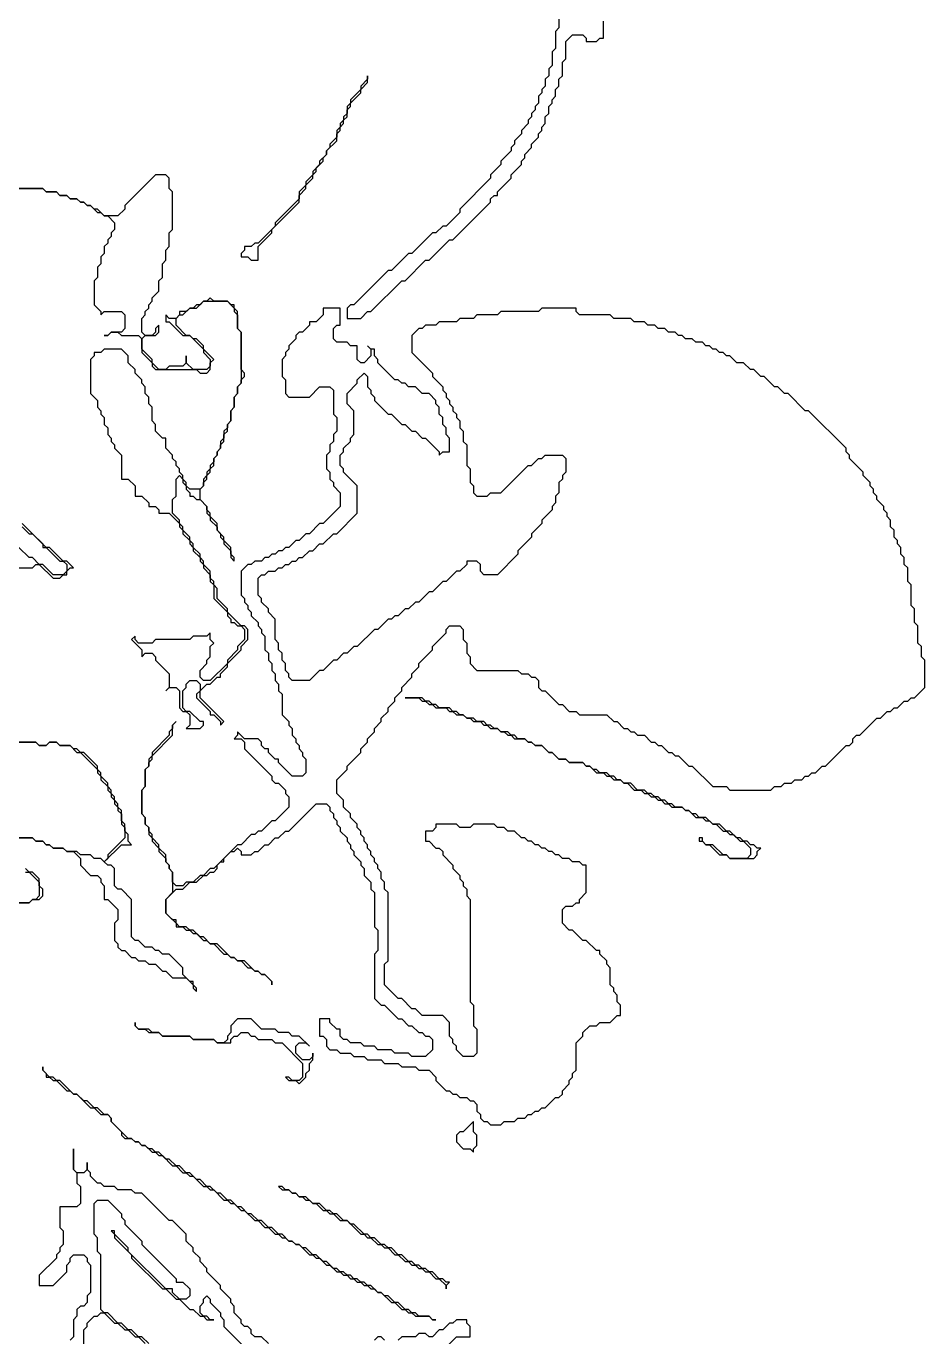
# Model space of a CAD drawing. Header units: metres. Extents: x 0 to 1000, y 0 to 1405.
# Drawn here: x 879 to 944.7, y 127.5 to 223.4 of the extents above; entities that cross this region are included whole.
import ezdxf

# ---------------------------------------------------------------- set-up
doc = ezdxf.new("R2010")
doc.units = ezdxf.units.M

msp = doc.modelspace()

# ---------------------------------------------------------------- linework, layer by layer
for points in [[(918, 224.25), (918, 223.25), (917.75, 223), (917.75, 221.75), (917.5, 221.5), (917.5, 220.5), (917.25, 220.25), (917.25, 219.75), (917, 219.5), (917, 219), (916.75, 218.75), (916.75, 218.5), (916.5, 218.25), (916.5, 217.75), (916.25, 217.5), (916.25, 217.25), (916, 217), (916, 216.75), (915.75, 216.5), (915.75, 216.25), (915.25, 215.75), (915.25, 215.5), (914.75, 215), (914.75, 214.75), (914.5, 214.5), (914.5, 214.25), (913.75, 213.5), (913.75, 213.25), (913, 212.5), (913, 212.25), (910.75, 210), (910.75, 209.75), (909.75, 208.75), (909.5, 208.75), (909, 208.25), (908.75, 208.25), (907.25, 206.75), (907, 206.75), (905.75, 205.5), (905.5, 205.5), (903, 203), (902.75, 203), (902.5, 202.75), (902.5, 202), (903.5, 202), (904, 202.5), (904.25, 202.5), (906.5, 204.75), (906.75, 204.75), (908.25, 206.25), (908.5, 206.25), (910, 207.75), (910.25, 207.75), (913, 210.5), (913, 210.75), (913.25, 211), (913.5, 211), (913.5, 211.25), (914.5, 212.25), (914.5, 212.5), (915.25, 213.25), (915.25, 213.5), (915.5, 213.75), (915.5, 214), (916, 214.5), (916, 214.75), (916.5, 215.25), (916.5, 215.5), (916.75, 215.75), (916.75, 216), (917, 216.25), (917, 216.75), (917.25, 217), (917.25, 217.5), (917.5, 217.75), (917.5, 218), (917.75, 218.25), (917.75, 218.75), (918, 219), (918, 219.5), (918.25, 219.75), (918.25, 220.75), (918.5, 221), (918.5, 222.25), (919, 222.75), (919.75, 222.75), (920, 222.5), (920, 222.25), (920.75, 222.25), (921, 222.5), (921.25, 222.5), (921.25, 223.75)], [(877.75, 211.5), (880.25, 211.5), (880.5, 211.25), (881.25, 211.25), (881.5, 211), (882, 211), (882.25, 210.75), (882.75, 210.75), (883, 210.5), (883.25, 210.5), (883.5, 210.25), (883.75, 210.25), (884.25, 209.75), (884.5, 209.75), (884.75, 209.5), (885, 209.5), (885.5, 209), (885.5, 208.5), (885.25, 208.25), (885.25, 208), (885, 207.75), (885, 207.5), (884.75, 207.25), (884.75, 206.75), (884.5, 206.5), (884.5, 206), (884.25, 205.75), (884.25, 205), (884, 204.75), (884, 203), (884.5, 202.5), (884.5, 202.25), (884.75, 202.5), (886, 202.5), (886.25, 202.25), (886.25, 201.25), (886, 201), (885.25, 201), (885, 200.75), (884.75, 200.75), (885, 200.75), (885.25, 201), (885.75, 201), (886, 200.75), (887.25, 200.75), (887.5, 200.5), (887.5, 199.5), (888.25, 198.75), (888.25, 198.5), (888.5, 198.25), (891.5, 198.25), (891.75, 198), (892.25, 198), (892.5, 198.25), (892.5, 198.75), (892.75, 199), (892, 199.75), (892, 200), (891.5, 200.5), (891.25, 200.5), (891, 200.75), (890.75, 200.75), (890, 201.5), (890, 202), (890.25, 202.25), (890.5, 202.25), (891, 202.75), (891.5, 202.75), (892, 203.25), (893.75, 203.25), (894.25, 202.75), (894.25, 202.5), (894.5, 202.25), (894.5, 201.25), (894.75, 201), (894.75, 197.25), (894.5, 197), (894.5, 196.5), (894.25, 196.25), (894.25, 195.5), (894, 195.25), (894, 194.5), (893.75, 194.25), (893.75, 194), (893.5, 193.75), (893.5, 193.25), (893.25, 193), (893.25, 192.5), (893, 192.25), (893, 192), (892.75, 191.75), (892.75, 191.5), (892.5, 191.25), (892.5, 191), (892.25, 190.75), (892.25, 190.5), (892, 190.25), (892, 189.75), (891.75, 189.5), (891, 189.5), (890.75, 189.75), (890.75, 190), (890.5, 190.25), (890.5, 190.5), (890.25, 190.75), (890.25, 191), (890, 191.25), (890, 191.5), (889.75, 191.75), (889.75, 192), (889.25, 192.5), (889.25, 193.25), (889, 193.25), (888.5, 193.75), (888.5, 194.25), (888.25, 194.5), (888.25, 195.5), (888, 195.75), (888, 196.25), (887.75, 196.5), (887.75, 197), (887.5, 197.25), (887.5, 197.5), (887, 198), (887, 198.25), (886.5, 198.75), (886.5, 199.25), (886, 199.75), (884.75, 199.75), (884.5, 199.5), (884, 199.5), (884, 199.25), (883.75, 199), (883.75, 196.5), (884.25, 196), (884.25, 195.5), (884.5, 195.25), (884.5, 195), (884.75, 194.75), (884.75, 194.25), (885, 194), (885, 193.5), (885.25, 193.25), (885.25, 193), (885.5, 192.75), (885.5, 192.5), (886, 192), (886, 190.25), (886.5, 190.25), (887, 189.75), (887, 189), (887.5, 189), (888, 188.5), (888, 188.25), (888.5, 188.25), (888.75, 188), (888.75, 187.75), (889.5, 187.75), (890.25, 187), (890.25, 186.75), (890.5, 186.5), (890.5, 186.25), (891, 185.75), (891, 185.5), (891.25, 185.25), (891.25, 185), (891.75, 184.5), (891.75, 184.25), (892, 184), (892, 183.75), (892.5, 183.25), (892.5, 182.75), (892.75, 182.5), (892.75, 181.5), (893.75, 180.5), (893.75, 180.25), (894, 180), (894, 179.75), (894.25, 179.75), (894.5, 179.5), (894.75, 179.5), (895, 179.25), (895, 178.5), (894.5, 178), (894.5, 177.75), (893.75, 177), (893.75, 176.75), (892.5, 175.5), (892, 175.5), (891.75, 175.75), (891.75, 176.25), (892.25, 176.75), (892.25, 177), (892.5, 177.25), (892.5, 178), (892.75, 178.25), (892.5, 178.5), (892.5, 179), (892.25, 178.75), (891.25, 178.75), (891, 178.5), (888.5, 178.5), (888.25, 178.25), (887.25, 178.25), (887, 178.5), (887, 178.75), (886.75, 178.5), (887.5, 177.75), (887.5, 177.25), (887.75, 177.5), (888.25, 177.5), (888.5, 177.25), (888.5, 177), (889.5, 176), (889.5, 175), (889.25, 174.75), (889.5, 175), (890, 175), (890.25, 174.75), (890.25, 173.5), (890.5, 173.25), (890.75, 173.25), (891, 173), (891, 172.25), (890.75, 172), (891.75, 172), (892, 172.25), (892, 172.5), (891.75, 172.5), (891, 173.25), (890.75, 173.25), (890.5, 173.5), (890.5, 174.75), (890.75, 175), (890.75, 175.25), (891, 175.5), (891.5, 175.5), (891.75, 175.25), (891.75, 174.75), (891.5, 174.5), (891.5, 174.25), (892.5, 173.25), (892.5, 173), (892.75, 173), (893.25, 172.5), (893.25, 172.25), (893.5, 172.5), (891.75, 174.25), (891.75, 174.75), (892.25, 175.25), (892.5, 175.25), (893, 175.75), (893.25, 175.75), (893.25, 176), (893.75, 176.5), (893.75, 176.75), (894.75, 177.75), (894.75, 178), (895.25, 178.5), (895.25, 179.25), (895, 179.5), (894.75, 179.5), (893.75, 180.5), (893.75, 180.75), (893, 181.5), (893, 182.25), (892.75, 182.5), (892.75, 182.75), (892.5, 183), (892.5, 183.5), (892, 184), (892, 184.25), (891.75, 184.5), (891.75, 184.75), (891.25, 185.25), (891.25, 185.5), (891, 185.75), (891, 186), (890.5, 186.5), (890.5, 186.75), (890.25, 187), (890.25, 187.25), (889.75, 187.75), (889.75, 188.75), (890, 189), (890, 190.25), (890.25, 190.5), (890.5, 190.25), (890.5, 190), (890.75, 189.75), (890.75, 189.5), (891, 189.25), (891, 189), (891.25, 189), (891.5, 188.75), (891.75, 188.75), (892.25, 188.25), (892.25, 187.75), (892.5, 187.5), (892.5, 187.25), (893, 186.75), (893, 186.5), (893.25, 186.25), (893.25, 186), (893.5, 185.75), (893.5, 185.5), (894, 185), (894, 184.5), (894.25, 184.25), (894.25, 184.5), (894, 184.75), (894, 185.25), (893.5, 185.75), (893.5, 186), (893, 186.5), (893, 187), (892.5, 187.5), (892.5, 187.75), (892.25, 188), (892.25, 188.25), (891.75, 188.75), (891.75, 189.5), (892, 189.75), (892, 190), (892.25, 190.25), (892.25, 190.5), (892.5, 190.75), (892.5, 191), (892.75, 191.25), (892.75, 191.75), (893, 192), (893, 192.25), (893.25, 192.5), (893.25, 192.75), (893.5, 193), (893.5, 193.5), (893.75, 193.75), (893.75, 194.25), (894, 194.5), (894, 195.25), (894.25, 195.5), (894.25, 196.25), (894.5, 196.5), (894.5, 197), (894.75, 197.25), (894.75, 197.5), (895, 197.75), (895, 198), (894.75, 198.25), (894.75, 201), (894.5, 201.25), (894.5, 202.5), (894.25, 202.75), (894.25, 203), (894, 203), (893.75, 203.25), (892.75, 203.25), (892.5, 203.5), (892.25, 203.25), (892, 203.25), (891.75, 203), (891.5, 203), (891.25, 202.75), (891, 202.75), (890.75, 202.5), (890.25, 202.5), (890.25, 202.25), (890, 202), (889.5, 202), (889.25, 202.25), (889.25, 201.75), (889.5, 201.75), (890.5, 200.75), (891, 200.75), (892, 199.75), (892, 199.5), (892.5, 199), (892.5, 198.5), (892.25, 198.25), (891.25, 198.25), (890.75, 198.75), (890.75, 199.25), (890.75, 198.75), (890.5, 198.5), (889.5, 198.5), (889.25, 198.25), (888.75, 198.25), (888.25, 198.75), (888.25, 199), (887.5, 199.75), (887.5, 200.5), (887.75, 200.75), (888.5, 200.75), (888.75, 201), (888.75, 201.5), (888.5, 201.25), (888.5, 201), (888.25, 200.75), (887.75, 200.75), (887.5, 201), (887.5, 202), (887.75, 202.25), (887.75, 202.5), (888, 202.75), (888, 203), (888.25, 203.25), (888.25, 203.5), (888.75, 204), (888.75, 204.75), (889, 205), (889, 206), (889.25, 206.25), (889.25, 207), (889.5, 207.25), (889.5, 208.25), (889.75, 208.5), (889.75, 211.25), (889.5, 211.5), (889.5, 212.25), (889.25, 212.5), (888.5, 212.5), (886.25, 210.25), (886.25, 210), (885.75, 209.5), (884.75, 209.5), (884.25, 210), (884, 210), (883.75, 210.25), (883.5, 210.25), (883.25, 210.5), (883, 210.5), (882.75, 210.75), (882.25, 210.75), (882, 211), (881.5, 211), (881.25, 211.25), (880.5, 211.25), (880.25, 211.5), (878, 211.5)], [(878.5, 183.75), (879.5, 183.75), (879.75, 184), (880, 184), (881, 183), (881.5, 183), (881.75, 183.25), (882, 183.25), (882, 183.5), (882.25, 183.75), (882.5, 183.75), (882, 184.25), (881.75, 184.25), (880.75, 185.25), (880.5, 185.25), (878.75, 187)], [(878.75, 186.75), (879.25, 186.25), (879.5, 186.25), (880.25, 185.5), (880.25, 185.25), (880.5, 185.25), (881.5, 184.25), (881.75, 184.25), (882, 184), (882, 183.5), (881.75, 183.25), (881, 183.25), (880.25, 184), (880, 184), (879.5, 184.5), (879.25, 184.5), (878.5, 185.25)], [(876.75, 171), (879.75, 171), (880, 170.75), (880.5, 170.75), (880.75, 171), (881.25, 171), (881.5, 170.75), (882.25, 170.75), (882.75, 170.25), (883, 170.25), (884.25, 169), (884.25, 168.75), (884.5, 168.5), (884.5, 168.25), (885, 167.75), (885, 167.5), (885.25, 167.25), (885.25, 167), (885.5, 166.75), (885.5, 166.5), (885.75, 166.25), (885.75, 166), (886, 165.75), (886, 165), (886.25, 164.75), (886.25, 164), (885, 162.75), (885, 162.5), (884.75, 162.25), (884.5, 162.5), (884, 162.5), (883.75, 162.75), (883, 162.75), (882.75, 163), (882, 163), (881.75, 163.25), (881, 163.25), (880.75, 163.5), (880.5, 163.5), (880.25, 163.75), (879.75, 163.75), (879.5, 164), (877.5, 164)], [(878.5, 164), (879.5, 164), (879.75, 163.75), (880.25, 163.75), (880.5, 163.5), (880.75, 163.5), (881, 163.25), (881.75, 163.25), (882, 163), (882.5, 163), (883, 162.5), (883, 162), (883.75, 161.25), (884.25, 161.25), (884.5, 161), (884.5, 160.75), (884.75, 160.5), (884.75, 159.5), (885, 159.5), (885.75, 158.75), (885.75, 158), (885.5, 157.75), (885.5, 156.5), (885.75, 156.25), (885.75, 156), (886, 155.75), (886.25, 155.75), (886.75, 155.25), (887, 155.25), (887.25, 155), (887.75, 155), (888, 154.75), (888.5, 154.75), (889, 154.25), (889.25, 154.25), (889.75, 153.75), (890.75, 153.75), (891.25, 153.25), (891.25, 153), (891.5, 152.75), (891.5, 153), (891.25, 153.25), (891.25, 153.5), (891, 153.5), (890.5, 154), (890.5, 154.5), (889.5, 155.5), (889, 155.5), (888.75, 155.75), (888.5, 155.75), (888.25, 156), (887.75, 156), (887.25, 156.5), (887, 156.5), (886.75, 156.75), (886.75, 159.5), (886, 160.25), (885.75, 160.25), (885.5, 160.5), (885.5, 161.75), (885.25, 162), (885, 162), (884.75, 162.25), (886, 163.5), (886.75, 163.5), (886.5, 163.75), (886.5, 164.25), (886.25, 164.5), (886.25, 165), (886, 165.25), (886, 166), (885.75, 166.25), (885.75, 166.5), (885.5, 166.75), (885.5, 167), (885.25, 167.25), (885.25, 167.5), (885, 167.75), (885, 168), (884.5, 168.5), (884.5, 168.75), (884.25, 169), (884.25, 169.25), (883.25, 170.25), (883, 170.25), (882.75, 170.5), (882.5, 170.5), (882.25, 170.75), (881.5, 170.75), (881.25, 171), (880.75, 171), (880.5, 170.75), (880, 170.75), (879.75, 171), (876.75, 171)], [(878, 159.25), (879.25, 159.25), (879.5, 159.5), (880, 159.5), (880.25, 159.75), (880.25, 160.25), (880, 160.5), (880, 161), (879.5, 161.5), (879.25, 161.5), (879, 161.75)], [(879, 161.5), (879.25, 161.5), (880, 160.75), (880, 159.75), (879.75, 159.5), (879.5, 159.5), (879.25, 159.25), (878.25, 159.25)], [(896.75, 127), (896.25, 127.5), (895.75, 127.5), (895.5, 127.75), (895.5, 128), (895.25, 128.25), (895, 128.25), (894.75, 128.5), (894.75, 128.75), (894.25, 129.25), (894.25, 129.75), (894, 130), (894, 130.25), (893.25, 131), (893.25, 131.25), (892.25, 132.25), (892.25, 132.5), (891.75, 133), (891.75, 133.25), (891.25, 133.75), (891.25, 134), (890.75, 134.5), (890.75, 135), (889.75, 136), (889.5, 136), (887.5, 138), (887, 138), (886.75, 138.25), (885.75, 138.25), (885.5, 138.5), (884.75, 138.5), (884.5, 138.75), (884.25, 138.75), (883.75, 139.25), (883.75, 139.5), (883.5, 139.75), (883.5, 140.25), (883.5, 139.75), (883.25, 139.5), (882.75, 139.5), (882.5, 139.75), (882.5, 141.25), (882.5, 139.75), (882.75, 139.5), (882.75, 138.75), (883, 138.5), (883, 137.25), (882.75, 137), (881.5, 137), (881.5, 135.5), (881.75, 135.25), (881.75, 134.25), (881.5, 134), (881.5, 133.75), (881.25, 133.5), (881.25, 133.25), (880, 132), (880, 131.25), (881, 131.25), (882, 132.25), (882, 132.75), (882.25, 133), (882.25, 133.25), (882.5, 133.5), (883.25, 133.5), (883.5, 133.25), (883.5, 133), (883.75, 132.75), (883.75, 130.75), (883.5, 130.5), (883.5, 130), (883.25, 129.75), (883, 129.75), (882.75, 129.5), (882.75, 129), (882.5, 128.75), (882.5, 127.5), (882.25, 127.25)], [(888, 127), (887.5, 127.5), (887.25, 127.5), (886.75, 128), (886.5, 128), (886, 128.5), (885.75, 128.5), (885, 129.25), (884.75, 129.25), (884.5, 129.5), (884.5, 133.5), (884.25, 133.75), (884.25, 134.75), (884, 135), (884, 137.25), (884.25, 137.5), (885, 137.5), (886, 136.5), (886, 136.25), (886.25, 136), (886.25, 135.75), (887.5, 134.5), (887.5, 134.25), (890, 131.75), (890, 131.5), (890.5, 131.5), (891, 131), (891, 130.5), (890.75, 130.25), (890.25, 130.25), (889.75, 130.75), (889.75, 131), (889.25, 131), (886.5, 133.75), (886.5, 134), (885.5, 135), (885.5, 135.25), (885.25, 135.25), (885.5, 135), (885.5, 134.75), (886.75, 133.5), (886.75, 133.25), (889, 131), (889.25, 131), (890, 130.25), (890.25, 130.25), (891, 129.5), (891.25, 129.5), (891.75, 129), (892, 129), (892.25, 128.75), (892.75, 128.75), (892.5, 128.75), (892.25, 129), (892, 129), (891.75, 129.25), (891.75, 129.75), (892, 130), (892, 130.25), (892.25, 130.5), (892.5, 130.25), (892.5, 130), (893.25, 129.25), (893.25, 129), (893.5, 128.75), (893.5, 128.25), (895, 126.75)], [(883.25, 125.5), (883.25, 128), (883.5, 128.25), (883.5, 128.5), (884, 129), (884.25, 129), (884.5, 129.25), (884.75, 129.25), (885.5, 128.5), (885.75, 128.5), (886.25, 128), (886.5, 128), (887, 127.5), (887.25, 127.5), (887.75, 127)], [(909.25, 126.25), (910.5, 127.5), (911.5, 127.5), (911.5, 128.25), (911.25, 128.5), (911.25, 128.75), (910.5, 128.75), (910.25, 128.5), (910, 128.5), (909.5, 128), (909.25, 128), (908.75, 127.5), (908.5, 127.5), (908.25, 127.75), (907.75, 127.75), (907.5, 127.5), (906.5, 127.5), (906.25, 127.25)], [(905.25, 127.25), (905, 127.5), (904.75, 127.5), (904.5, 127.25)]]:
    msp.add_lwpolyline(points)
for points in [[(904, 219.75), (904, 219.5), (903.5, 219), (903.5, 218.75), (902.75, 218), (902.75, 217.75), (902.5, 217.5), (902.5, 217), (902.25, 216.75), (902.25, 216.5), (902, 216.25), (902, 216), (901.75, 215.75), (901.75, 215.25), (901.25, 214.75), (901.25, 214.5), (901, 214.25), (901, 214), (900.5, 213.5), (900.5, 213.25), (900, 212.75), (900, 212.5), (899.5, 212), (899.5, 211.75), (899, 211.25), (899, 210.75), (897.25, 209), (897.25, 208.75), (896, 207.5), (895.75, 207.5), (895.5, 207.25), (895, 207.25), (895, 207), (894.75, 206.75), (894.75, 206.5), (895.25, 206.5), (895.5, 206.25), (896, 206.25), (896, 207.25), (897, 208.25), (897, 208.5), (899, 210.5), (899, 211), (899.5, 211.5), (899.5, 211.75), (900, 212.25), (900, 212.5), (900.25, 212.75), (900.25, 213), (900.75, 213.5), (900.75, 213.75), (901, 214), (901, 214.25), (901.75, 215), (901.75, 215.5), (902, 215.75), (902, 216), (902.25, 216.25), (902.25, 216.5), (902.5, 216.75), (902.5, 217.25), (902.75, 217.5), (902.75, 217.75), (903.5, 218.5), (903.5, 218.75), (904, 219.25)], [(900.75, 202.75), (900.75, 202.25), (900.25, 201.75), (899.75, 201.75), (899.75, 201.5), (899.25, 201), (899, 201), (898.75, 200.75), (898.75, 200.5), (898.25, 200), (898.25, 199.75), (898, 199.5), (898, 199.25), (897.75, 199), (897.75, 197.75), (898, 197.5), (898, 196.5), (898.25, 196.25), (899.75, 196.25), (900.5, 197), (901.25, 197), (901.5, 196.75), (901.5, 195), (901.75, 194.75), (901.75, 193.75), (901.5, 193.5), (901.5, 193), (901.25, 192.75), (901.25, 192.25), (901, 192), (901, 191), (901.25, 190.75), (901.25, 190.25), (901.5, 190), (901.5, 189.75), (902, 189.25), (902, 188.25), (900.75, 187), (900.5, 187), (899.75, 186.25), (899.5, 186.25), (899, 185.75), (898.75, 185.75), (898.25, 185.25), (898, 185.25), (897.75, 185), (897.5, 185), (897.25, 184.75), (897, 184.75), (896.75, 184.5), (896.5, 184.5), (896.25, 184.25), (895.75, 184.25), (895.5, 184), (895.25, 184), (894.75, 183.5), (894.75, 181.75), (895, 181.5), (895, 181.25), (895.25, 181), (895.25, 180.75), (895.5, 180.5), (895.5, 180.25), (896, 179.75), (896, 179.5), (896.25, 179.25), (896.25, 179), (896.5, 178.75), (896.5, 177.75), (896.75, 177.5), (896.75, 177), (897, 176.75), (897, 176.25), (897.25, 176), (897.25, 175.5), (897.5, 175.25), (897.5, 174.75), (897.75, 174.5), (897.75, 173), (898.25, 172.5), (898.25, 172.25), (898.5, 172), (898.5, 171.5), (898.75, 171.25), (898.75, 171), (899, 170.75), (899, 170.5), (899.25, 170.25), (899.25, 170), (899.5, 169.75), (899.5, 168.75), (899.25, 168.5), (898.5, 168.5), (897.5, 169.5), (897.5, 169.75), (897.25, 169.75), (896.75, 170.25), (896.75, 170.5), (896.5, 170.5), (896.25, 170.75), (896.25, 171), (896, 171.25), (895, 171.25), (894.5, 171.75), (894.5, 171.5), (894.25, 171.25), (894.75, 171.25), (895, 171), (895, 170.5), (897, 168.5), (897, 168.25), (897.25, 168), (897.5, 168), (898, 167.5), (898, 167.25), (898.25, 167), (898.25, 166.25), (897.25, 165.25), (897, 165.25), (896.25, 164.5), (896, 164.5), (895.75, 164.25), (895.5, 164.25), (894.75, 163.5), (894.5, 163.5), (892.75, 161.75), (892.5, 161.75), (892, 161.25), (891.75, 161.25), (891.25, 160.75), (890.75, 160.75), (890.5, 160.5), (890, 160.5), (889.75, 160.75), (889.75, 161.5), (889.5, 161.75), (889.5, 162), (889.25, 162.25), (889.25, 162.75), (888.75, 163.25), (888.75, 163.5), (888.25, 164), (888.25, 164.25), (888, 164.5), (888, 164.75), (887.75, 165), (887.75, 165.5), (887.5, 165.75), (887.5, 167.5), (887.75, 167.75), (887.75, 169), (888, 169.25), (888, 169.5), (888.25, 169.75), (888.25, 170), (889.75, 171.5), (889.75, 172.25), (890, 172.5), (889.75, 172.25), (889.75, 172), (889.5, 171.75), (889.5, 171.5), (888.25, 170.25), (888.25, 170), (888, 169.75), (888, 169.25), (887.75, 169), (887.75, 167.75), (887.5, 167.5), (887.5, 165.75), (887.75, 165.5), (887.75, 165), (888, 164.75), (888, 164.25), (888.25, 164), (888.25, 163.75), (888.75, 163.25), (888.75, 163), (889.25, 162.5), (889.25, 162.25), (889.5, 162), (889.5, 161.75), (889.75, 161.5), (889.75, 160), (889.25, 159.5), (889.25, 158.5), (890, 157.75), (890, 157.5), (890.5, 157.5), (890.75, 157.25), (891, 157.25), (891.25, 157), (891.5, 157), (892, 156.5), (892.25, 156.5), (892.5, 156.25), (892.75, 156.25), (893.5, 155.5), (893.75, 155.5), (894, 155.25), (894.25, 155.25), (894.5, 155), (894.75, 155), (895.25, 154.5), (895.5, 154.5), (895.75, 154.25), (896, 154.25), (896.25, 154), (896.5, 154), (897, 153.5), (897, 153.25), (897, 153.5), (896.5, 154), (896.25, 154), (896, 154.25), (895.75, 154.25), (895, 155), (894.5, 155), (894.25, 155.25), (894, 155.25), (893, 156.25), (892.5, 156.25), (892, 156.75), (891.75, 156.75), (891.25, 157.25), (891, 157.25), (890.75, 157.5), (890.25, 157.5), (890, 157.75), (890, 158), (889.75, 158), (889.25, 158.5), (889.25, 159.5), (890, 160.25), (890.5, 160.25), (891, 160.75), (891.5, 160.75), (892, 161.25), (892.25, 161.25), (892.5, 161.5), (892.75, 161.5), (893, 161.75), (893, 162), (893.25, 162.25), (893.5, 162.25), (893.5, 162.5), (894, 163), (894.25, 163), (894.5, 163.25), (894.75, 163), (894.75, 162.75), (895.5, 162.75), (895.75, 163), (896, 163), (896.5, 163.5), (896.75, 163.5), (897.25, 164), (897.5, 164), (898, 164.5), (898.25, 164.5), (900.25, 166.5), (901, 166.5), (901.25, 166.25), (901.25, 166), (901.5, 165.75), (901.5, 165.5), (901.75, 165.25), (901.75, 165), (902, 164.75), (902, 164.5), (902.5, 164), (902.5, 163.75), (902.75, 163.5), (902.75, 163.25), (903, 163), (903, 162.75), (903.5, 162.25), (903.5, 162), (903.75, 161.75), (903.75, 161.25), (904.25, 160.75), (904.25, 160.25), (904.5, 160), (904.5, 157.5), (904.75, 157.25), (904.75, 155.75), (904.5, 155.5), (904.5, 152.25), (905, 151.75), (905.25, 151.75), (906.25, 150.75), (906.5, 150.75), (907, 150.25), (907.25, 150.25), (907.75, 149.75), (908, 149.75), (908.25, 149.5), (908.5, 149.5), (908.75, 149.25), (908.75, 148.5), (908.25, 148), (907.25, 148), (907, 148.25), (906, 148.25), (905.75, 148.5), (904.75, 148.5), (904.5, 148.75), (903.75, 148.75), (903.5, 149), (902.75, 149), (902.5, 149.25), (902.25, 149.25), (902, 149.5), (902, 150), (901.75, 150), (901.25, 150.5), (901.25, 150.75), (900.5, 150.75), (900.5, 149.5), (900.75, 149.5), (901, 149.25), (901, 148.75), (901.25, 148.5), (901.75, 148.5), (902, 148.25), (902.75, 148.25), (903, 148), (903.75, 148), (904, 147.75), (905, 147.75), (905.25, 147.5), (906.25, 147.5), (906.5, 147.25), (907.5, 147.25), (907.75, 147), (908.5, 147), (909, 146.5), (909, 146.25), (909.75, 145.5), (910, 145.5), (910.25, 145.25), (910.5, 145.25), (910.75, 145), (911.25, 145), (911.5, 144.75), (911.75, 144.75), (912, 144.5), (912, 144), (912.25, 143.75), (912.25, 143.5), (912.5, 143.25), (912.75, 143.25), (913, 143), (913.75, 143), (914, 143.25), (914.75, 143.25), (915, 143.5), (915.5, 143.5), (915.75, 143.75), (916, 143.75), (916.25, 144), (916.5, 144), (916.75, 144.25), (917, 144.25), (917.75, 145), (918, 145), (918.25, 145.25), (918.25, 145.5), (918.75, 146), (918.75, 146.25), (919, 146.5), (919, 146.75), (919.25, 147), (919.25, 149), (919.75, 149.5), (919.75, 149.75), (920.25, 150.25), (920.75, 150.25), (921, 150.5), (921.75, 150.5), (922.25, 151), (922.5, 151), (922.5, 151.75), (922.25, 152), (922.25, 152.5), (922, 152.75), (922, 153), (921.75, 153.25), (921.75, 154.5), (921.5, 154.75), (921.5, 155), (921, 155.5), (921, 155.75), (920.75, 155.75), (920, 156.5), (919.75, 156.5), (919, 157.25), (918.75, 157.25), (918.25, 157.75), (918.25, 158.75), (918.5, 159), (919, 159), (919.25, 159.25), (919.5, 159.25), (919.5, 159.5), (920, 160), (920, 162), (919.75, 162), (919.5, 162.25), (919, 162.25), (918.75, 162.5), (918.25, 162.5), (918, 162.75), (917.75, 162.75), (917.5, 163), (917.25, 163), (917, 163.25), (916.75, 163.25), (916.5, 163.5), (916.25, 163.5), (916, 163.75), (915.75, 163.75), (915.5, 164), (915.25, 164), (914.75, 164.5), (914.25, 164.5), (914, 164.75), (913.5, 164.75), (913.25, 165), (911.75, 165), (911.5, 164.75), (910.75, 164.75), (910.5, 165), (909, 165), (909, 164.75), (908.75, 164.5), (908.25, 164.5), (908.25, 163.75), (908.5, 163.75), (909, 163.25), (909.25, 163.25), (909.5, 163), (909.5, 162.75), (910.25, 162), (910.25, 161.75), (910.75, 161.25), (910.75, 161), (911, 160.75), (911, 160.5), (911.25, 160.25), (911.25, 159.75), (911.5, 159.5), (911.5, 152), (911.75, 151.75), (911.75, 150.25), (912, 150), (912, 148.25), (911.75, 148), (911, 148), (910.5, 148.5), (910.5, 148.75), (910.25, 149), (910.25, 149.25), (910, 149.5), (910, 150.5), (909.5, 151), (908, 151), (907.5, 151.5), (907.25, 151.5), (906.5, 152.25), (906.25, 152.25), (905.25, 153.25), (905.25, 154.75), (905.5, 155), (905.5, 160), (905.25, 160.25), (905.25, 160.75), (905, 161), (905, 161.5), (904.75, 161.75), (904.75, 162), (904.5, 162.25), (904.5, 162.5), (904.25, 162.75), (904.25, 163), (904, 163.25), (904, 163.5), (903.75, 163.75), (903.75, 164), (903.5, 164.25), (903.5, 164.5), (903.25, 164.75), (903.25, 165), (902.75, 165.5), (902.75, 165.75), (902.25, 166.25), (902.25, 166.75), (901.75, 167.25), (901.75, 168.25), (902.5, 169), (902.5, 169.25), (903.5, 170.25), (903.5, 170.5), (904, 171), (904, 171.25), (904.5, 171.75), (904.5, 172), (905, 172.5), (905, 172.75), (905.5, 173.25), (905.5, 173.5), (906, 174), (906, 174.25), (906.5, 174.75), (906.5, 175), (907.25, 175.75), (907.25, 176), (907.75, 176.5), (907.75, 176.75), (908.75, 177.75), (908.75, 178), (909.75, 179), (909.75, 179.25), (910, 179.5), (910.75, 179.5), (911, 179.25), (911, 178.5), (911.25, 178.25), (911.25, 177.5), (911.5, 177.25), (911.5, 176.75), (912, 176.25), (915, 176.25), (915.25, 176), (915.75, 176), (916, 175.75), (916.25, 175.75), (916.5, 175.5), (916.5, 175), (916.75, 174.75), (917, 174.75), (918, 173.75), (918.25, 173.75), (918.75, 173.25), (919.25, 173.25), (919.5, 173), (921.5, 173), (922, 172.5), (922.25, 172.5), (922.75, 172), (923, 172), (923.25, 171.75), (923.5, 171.75), (923.75, 171.5), (924.25, 171.5), (924.75, 171), (925, 171), (925.25, 170.75), (925.5, 170.75), (926, 170.25), (926.25, 170.25), (926.5, 170), (926.75, 170), (927.5, 169.25), (927.75, 169.25), (929.25, 167.75), (930.25, 167.75), (930.5, 167.5), (933.5, 167.5), (933.75, 167.75), (934.25, 167.75), (934.5, 168), (935, 168), (935.25, 168.25), (935.75, 168.25), (936, 168.5), (936.25, 168.5), (936.5, 168.75), (936.75, 168.75), (937.25, 169.25), (937.5, 169.25), (939, 170.75), (939.25, 170.75), (939.5, 171), (939.5, 171.25), (939.75, 171.5), (940, 171.5), (941.25, 172.75), (941.5, 172.75), (942, 173.25), (942.25, 173.25), (942.5, 173.5), (942.75, 173.5), (943.25, 174), (943.5, 174), (943.75, 174.25), (944, 174.25), (944.75, 175), (944.75, 177), (944.5, 177.25), (944.5, 178), (944.25, 178.25), (944.25, 179.5), (944, 179.75), (944, 180.75), (943.75, 181), (943.75, 182.5), (943.5, 182.75), (943.5, 183.75), (943.25, 184), (943.25, 184.5), (943, 184.75), (943, 185.25), (942.75, 185.5), (942.75, 185.75), (942.5, 186), (942.5, 186.5), (942.25, 186.75), (942.25, 187.25), (942, 187.5), (942, 187.75), (941.75, 188), (941.75, 188.25), (941.25, 188.75), (941.25, 189), (941, 189.25), (941, 189.5), (940.75, 189.75), (940.75, 190), (940.25, 190.5), (940.25, 190.75), (939.25, 191.75), (939.25, 192), (939, 192.25), (939, 192.5), (936.25, 195.25), (936, 195.25), (934.75, 196.5), (934.5, 196.5), (934, 197), (933.75, 197), (933, 197.75), (932.75, 197.75), (932.25, 198.25), (932, 198.25), (931.5, 198.75), (931, 198.75), (930.5, 199.25), (930.25, 199.25), (930, 199.5), (929.75, 199.5), (929.5, 199.75), (929.25, 199.75), (929, 200), (928.75, 200), (928.5, 200.25), (928, 200.25), (927.75, 200.5), (927.25, 200.5), (927, 200.75), (926.75, 200.75), (926.5, 201), (926, 201), (925.75, 201.25), (925.25, 201.25), (925, 201.5), (924.5, 201.5), (924.25, 201.75), (923.5, 201.75), (923.25, 202), (922, 202), (921.75, 202.25), (919.5, 202.25), (919.25, 202.5), (919.25, 202.75), (916.75, 202.75), (916.5, 202.5), (913.75, 202.5), (913.5, 202.25), (912, 202.25), (911.75, 202), (910.75, 202), (910.5, 201.75), (909.25, 201.75), (909, 201.5), (908.25, 201.5), (908, 201.25), (907.75, 201.25), (907.25, 200.75), (907.25, 199.5), (908.75, 198), (908.75, 197.75), (909.5, 197), (909.5, 196.75), (909.75, 196.5), (909.75, 196.25), (910, 196), (910, 195.75), (910.25, 195.5), (910.25, 195.25), (910.5, 195), (910.5, 194.75), (910.75, 194.5), (910.75, 194), (911, 193.75), (911, 193), (911.25, 192.75), (911.25, 191.25), (911.5, 191), (911.5, 190), (911.75, 189.75), (911.75, 189.25), (912, 189), (912.75, 189), (913, 189.25), (913.75, 189.25), (915.75, 191.25), (916, 191.25), (916.5, 191.75), (916.75, 191.75), (917, 192), (918.25, 192), (918.5, 191.75), (918.5, 190.75), (918.25, 190.5), (918.25, 190.25), (918, 190), (918, 189.25), (917.75, 189), (917.75, 188.5), (917.5, 188.25), (917.5, 188), (916.75, 187.25), (916.75, 187), (916, 186.25), (916, 186), (915, 185), (915, 184.75), (913.5, 183.25), (912.5, 183.25), (912.25, 183.5), (912.25, 184), (912, 184.25), (911.25, 184.25), (911.25, 184), (910.75, 183.5), (910.5, 183.5), (909.75, 182.75), (909.5, 182.75), (908.75, 182), (908.5, 182), (907.75, 181.25), (907.5, 181.25), (907, 180.75), (906.75, 180.75), (906.25, 180.25), (906, 180.25), (905.75, 180), (905.5, 180), (904.75, 179.25), (904.5, 179.25), (903.25, 178), (903, 178), (902.5, 177.5), (902.25, 177.5), (901.75, 177), (901.5, 177), (900.75, 176.25), (900.5, 176.25), (899.75, 175.5), (898.5, 175.5), (898.25, 175.75), (898.25, 176), (898, 176.25), (898, 176.75), (897.75, 177), (897.75, 177.5), (897.5, 177.75), (897.5, 178.25), (897.25, 178.5), (897.25, 180), (896.75, 180.5), (896.75, 180.75), (896.25, 181.25), (896.25, 181.5), (896, 181.75), (896, 183), (896.25, 183.25), (896.5, 183.25), (896.75, 183.5), (897.25, 183.5), (897.5, 183.75), (897.75, 183.75), (898, 184), (898.25, 184), (898.5, 184.25), (898.75, 184.25), (899, 184.5), (899.25, 184.5), (899.75, 185), (900, 185), (900.5, 185.5), (900.75, 185.5), (901.5, 186.25), (901.75, 186.25), (903.25, 187.75), (903.25, 189.75), (902.25, 190.75), (902.25, 191), (902, 191.25), (902, 192), (902.25, 192.25), (902.25, 192.5), (902.75, 193), (902.75, 193.25), (903, 193.5), (903, 195.25), (902.5, 195.75), (902.5, 196.5), (903.25, 197.25), (903.25, 197.5), (903.75, 198), (904, 197.75), (904, 197), (904.25, 196.75), (904.25, 196.5), (904.5, 196.25), (904.5, 196), (905.5, 195), (905.75, 195), (906.5, 194.25), (906.75, 194.25), (907.25, 193.75), (907.5, 193.75), (908, 193.25), (908.25, 193.25), (909.25, 192.25), (909.25, 192), (909.5, 192.25), (910, 192.25), (910, 193.25), (909.75, 193.5), (909.75, 194), (909.5, 194.25), (909.5, 194.75), (909.25, 195), (909.25, 195.5), (909, 195.75), (909, 196), (908.5, 196.5), (908, 196.5), (907.5, 197), (907, 197), (906.75, 197.25), (906.5, 197.25), (906.25, 197.5), (906, 197.5), (904.75, 198.75), (904.75, 199), (904.5, 199.25), (904.5, 199.75), (904.25, 199.75), (904, 200), (904.25, 199.75), (904.25, 199.25), (903.75, 198.75), (903.5, 198.75), (903.25, 199), (903.25, 200), (902.75, 200), (902.5, 200.25), (901.75, 200.25), (901.5, 200.5), (901.5, 201.25), (901.75, 201.5), (902, 201.5), (902, 202.75)], [(906.75, 174.25), (907.75, 174.25), (908, 174), (908.25, 174), (908.5, 173.75), (908.75, 173.75), (909, 173.5), (909.75, 173.5), (910, 173.25), (910.25, 173.25), (910.5, 173), (911, 173), (911.25, 172.75), (911.5, 172.75), (911.75, 172.5), (912.25, 172.5), (912.5, 172.25), (912.75, 172.25), (913, 172), (913.5, 172), (913.75, 171.75), (914, 171.75), (914.25, 171.5), (914.5, 171.5), (914.75, 171.25), (915.5, 171.25), (915.75, 171), (916, 171), (916.25, 170.75), (916.75, 170.75), (917.25, 170.25), (917.5, 170.25), (918, 169.75), (918.5, 169.75), (918.75, 169.5), (919.75, 169.5), (920, 169.25), (920.25, 169.25), (920.75, 168.75), (921.25, 168.75), (921.5, 168.5), (921.75, 168.5), (922, 168.25), (922.5, 168.25), (922.75, 168), (923, 168), (923.5, 167.5), (924, 167.5), (924.25, 167.25), (924.5, 167.25), (924.75, 167), (925, 167), (925.25, 166.75), (925.5, 166.75), (925.75, 166.5), (926, 166.5), (926.25, 166.25), (927, 166.25), (927.25, 166), (927.5, 166), (928, 165.5), (928.5, 165.5), (928.75, 165.25), (929, 165.25), (929.25, 165), (929.5, 165), (930, 164.5), (930.25, 164.5), (930.5, 164.25), (930.75, 164.25), (931.25, 163.75), (931.5, 163.75), (932, 163.25), (932, 162.75), (931.75, 162.5), (930.5, 162.5), (930.25, 162.75), (930, 162.75), (929.25, 163.5), (928.75, 163.5), (928.5, 163.75), (928.5, 164), (928.25, 164), (928.25, 163.75), (928.5, 163.75), (928.75, 163.5), (929, 163.5), (929.75, 162.75), (930.25, 162.75), (930.5, 162.5), (932.25, 162.5), (932.5, 162.75), (932.5, 163), (932.75, 163.25), (932.5, 163.25), (932.25, 163.5), (932, 163.5), (931.75, 163.75), (931.5, 163.75), (931.25, 164), (931, 164), (930.5, 164.5), (930.25, 164.5), (929.75, 165), (929.25, 165), (928.75, 165.5), (928.25, 165.5), (928, 165.75), (927.75, 165.75), (927.5, 166), (927.25, 166), (927, 166.25), (926.5, 166.25), (926.25, 166.5), (926, 166.5), (925.75, 166.75), (925.5, 166.75), (925.25, 167), (925, 167), (924.75, 167.25), (924.5, 167.25), (924.25, 167.5), (923.75, 167.5), (923.25, 168), (922.75, 168), (922.5, 168.25), (922.25, 168.25), (922, 168.5), (921.75, 168.5), (921.5, 168.75), (921, 168.75), (920.75, 169), (920.5, 169), (920.25, 169.25), (920, 169.25), (919.75, 169.5), (918.75, 169.5), (918.5, 169.75), (918, 169.75), (917.5, 170.25), (917.25, 170.25), (916.75, 170.75), (916.25, 170.75), (916, 171), (915.75, 171), (915.5, 171.25), (915, 171.25), (914.75, 171.5), (914.5, 171.5), (914.25, 171.75), (913.75, 171.75), (913.5, 172), (913.25, 172), (913, 172.25), (912.75, 172.25), (912.5, 172.5), (912, 172.5), (911.75, 172.75), (911.25, 172.75), (911, 173), (910.75, 173), (910.5, 173.25), (910.25, 173.25), (910, 173.5), (909.25, 173.5), (909, 173.75), (908.75, 173.75), (908.5, 174), (908.25, 174), (908, 174.25)], [(894.5, 150.75), (894, 150.25), (894, 149.75), (893.75, 149.5), (893.75, 149.25), (893.5, 149), (893, 149), (892.75, 149.25), (891.25, 149.25), (891, 149.5), (889, 149.5), (888.75, 149.75), (888.25, 149.75), (888, 150), (887.25, 150), (887, 150.25), (887, 150.5), (887, 150.25), (887.25, 150), (887.75, 150), (888, 149.75), (888.75, 149.75), (889, 149.5), (891, 149.5), (891.25, 149.25), (892.75, 149.25), (893, 149), (894, 149), (894, 149.25), (894.25, 149.5), (894.5, 149.5), (894.75, 149.75), (895.25, 149.75), (895.5, 149.5), (895.75, 149.5), (896, 149.25), (897, 149.25), (897.25, 149), (897.75, 149), (899.25, 147.5), (899.25, 146.5), (899, 146.25), (898.5, 146.25), (898.25, 146.5), (898, 146.5), (898.25, 146.25), (898.75, 146.25), (899, 146), (899.5, 146.5), (899.5, 146.75), (899.75, 147), (899.75, 147.5), (900, 147.75), (900, 148.25), (900, 148), (899.75, 147.75), (899.25, 147.75), (898.75, 148.25), (898.75, 148.75), (899, 149), (899.5, 149), (899.75, 148.75), (899, 149.5), (898.5, 149.5), (898.25, 149.75), (897.5, 149.75), (897.25, 150), (896.25, 150), (895.5, 150.75)], [(880.25, 147.25), (880.25, 147), (880.5, 146.75), (880.5, 146.5), (880.75, 146.5), (881, 146.25), (881.25, 146.25), (882, 145.5), (882.25, 145.5), (882.5, 145.25), (882.75, 145.25), (883.75, 144.25), (884, 144.25), (884.5, 143.75), (885, 143.75), (885.25, 143.5), (885.25, 143.25), (886, 142.5), (886, 142.25), (886.25, 142), (886.75, 142), (887, 141.75), (887.25, 141.75), (887.5, 141.5), (887.75, 141.5), (888.25, 141), (888.5, 141), (888.75, 140.75), (889, 140.75), (889.75, 140), (890, 140), (890.5, 139.5), (890.75, 139.5), (891, 139.25), (891.25, 139.25), (892, 138.5), (892.25, 138.5), (892.5, 138.25), (892.75, 138.25), (893.5, 137.5), (893.75, 137.5), (894, 137.25), (894.25, 137.25), (894.75, 136.75), (895, 136.75), (895.75, 136), (896, 136), (896.5, 135.5), (896.75, 135.5), (897.25, 135), (897.5, 135), (897.75, 134.75), (898, 134.75), (898.25, 134.5), (898.5, 134.5), (898.75, 134.25), (899, 134.25), (899.75, 133.5), (900, 133.5), (900.25, 133.25), (900.5, 133.25), (901, 132.75), (901.25, 132.75), (901.75, 132.25), (902, 132.25), (902.25, 132), (902.5, 132), (902.75, 131.75), (903, 131.75), (903.25, 131.5), (903.5, 131.5), (903.75, 131.25), (904, 131.25), (904.25, 131), (904.5, 131), (904.75, 130.75), (905, 130.75), (905.75, 130), (906, 130), (906.5, 129.5), (906.75, 129.5), (907, 129.25), (907.25, 129.25), (907.5, 129), (908.5, 129), (908.75, 128.75), (909, 128.75), (908.75, 128.75), (908.5, 129), (907.75, 129), (907.5, 129.25), (907.25, 129.25), (907, 129.5), (906.75, 129.5), (906.25, 130), (906, 130), (905.5, 130.5), (905.25, 130.5), (905, 130.75), (904.75, 130.75), (904.25, 131.25), (904, 131.25), (903.75, 131.5), (903.5, 131.5), (903.25, 131.75), (903, 131.75), (902.75, 132), (902.5, 132), (902.25, 132.25), (902, 132.25), (901.75, 132.5), (901.5, 132.5), (901, 133), (900.75, 133), (900.25, 133.5), (900, 133.5), (899.5, 134), (899.25, 134), (899, 134.25), (898.75, 134.25), (898.5, 134.5), (898.25, 134.5), (897.75, 135), (897.5, 135), (897, 135.5), (896.75, 135.5), (896.25, 136), (896, 136), (895.5, 136.5), (895.25, 136.5), (894.75, 137), (894.5, 137), (894, 137.5), (893.75, 137.5), (893.25, 138), (893, 138), (892.5, 138.5), (892.25, 138.5), (891.75, 139), (891.5, 139), (891, 139.5), (890.75, 139.5), (890.25, 140), (890, 140), (889.5, 140.5), (889.25, 140.5), (888.75, 141), (888.5, 141), (888.25, 141.25), (888, 141.25), (887.75, 141.5), (887.5, 141.5), (887.25, 141.75), (887, 141.75), (886.75, 142), (886.5, 142), (885.25, 143.25), (885.25, 143.5), (885, 143.75), (884.75, 143.75), (884.25, 144.25), (884, 144.25), (883.5, 144.75), (883.25, 144.75), (882.75, 145.25), (882.5, 145.25), (881.5, 146.25), (881.25, 146.25), (881, 146.5), (880.75, 146.5), (880.25, 147)], [(911.75, 143.25), (911, 142.5), (910.75, 142.5), (910.5, 142.25), (910.5, 141.75), (911, 141.25), (911.5, 141.25), (911.75, 141), (911.75, 141.25), (912, 141.5), (912, 142.25), (911.75, 142.5)], [(897.5, 138.5), (897.75, 138.25), (898.25, 138.25), (898.5, 138), (898.75, 138), (899, 137.75), (899.25, 137.75), (899.5, 137.5), (899.75, 137.5), (900, 137.25), (900.25, 137.25), (900.75, 136.75), (901, 136.75), (901.25, 136.5), (901.5, 136.5), (902, 136), (902.5, 136), (903.5, 135), (903.75, 135), (904, 134.75), (904.25, 134.75), (904.75, 134.25), (905, 134.25), (905.25, 134), (905.5, 134), (906, 133.5), (906.25, 133.5), (906.75, 133), (907, 133), (907.25, 132.75), (907.5, 132.75), (907.75, 132.5), (908, 132.5), (908.25, 132.25), (908.5, 132.25), (909, 131.75), (909.25, 131.75), (909.75, 131.25), (909.75, 131), (909.75, 131.25), (910, 131.5), (909.75, 131.5), (909.5, 131.75), (909.25, 131.75), (908.75, 132.25), (908.5, 132.25), (908.25, 132.5), (908, 132.5), (907.75, 132.75), (907.5, 132.75), (907.25, 133), (907, 133), (906.5, 133.5), (906.25, 133.5), (905.75, 134), (905.5, 134), (905.25, 134.25), (905, 134.25), (904.5, 134.75), (904.25, 134.75), (904, 135), (903.75, 135), (903, 135.75), (902.75, 135.75), (902.5, 136), (902.25, 136), (901.75, 136.5), (901.5, 136.5), (901.25, 136.75), (901, 136.75), (900.5, 137.25), (900, 137.25), (899.5, 137.75), (899, 137.75), (898.75, 138), (898.5, 138), (898.25, 138.25), (898, 138.25), (897.75, 138.5)]]:
    msp.add_lwpolyline(points, close=True)

doc.saveas('drawing.dxf')
